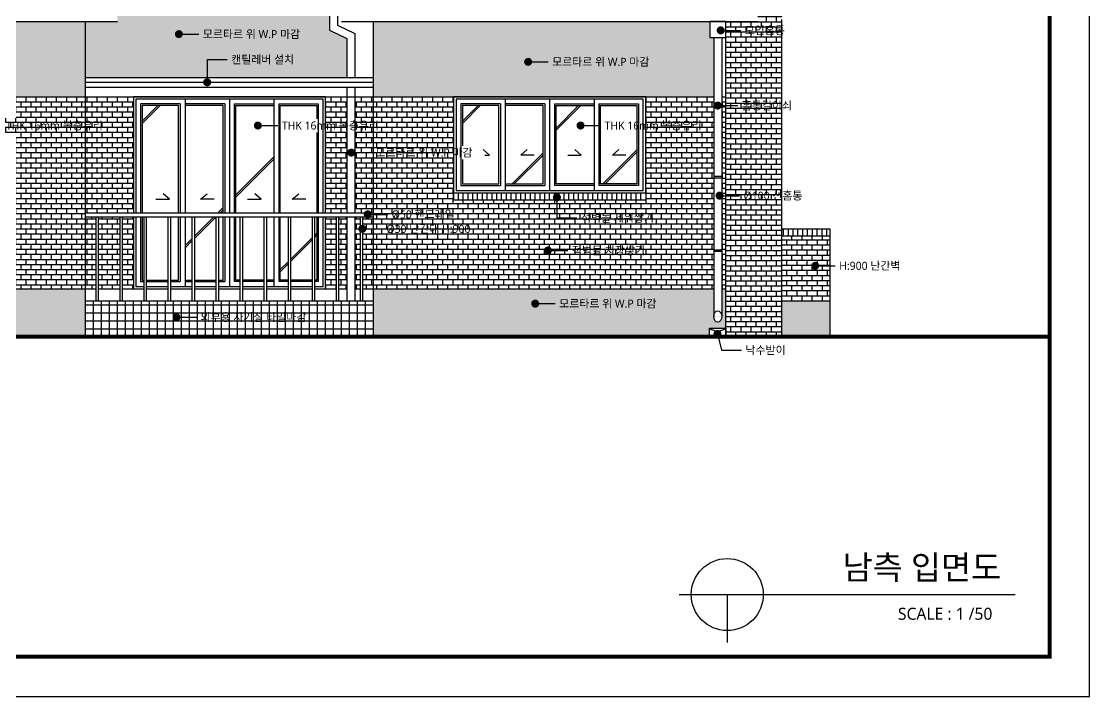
# Model space of a CAD drawing. Header units: millimetres. Extents: x 4989879 to 10076675, y 2981195 to 5990983.
# Drawn here: x 5023998 to 5037344, y 2981195 to 2989632 of the extents above; entities that cross this region are included whole.
import ezdxf
from ezdxf.enums import TextEntityAlignment as Align

# ---------------------------------------------------------------- set-up
doc = ezdxf.new("R2010")
doc.units = ezdxf.units.MM
doc.header["$LTSCALE"] = 20
for name, color, linetype in [('2-CON', 2, 'Continuous'), ('3-ETC', 3, 'Continuous'), ('4-WIN', 4, 'Continuous'), ('5-FIN', 5, 'Continuous'), ('6-TEXT', 7, 'Continuous')]:
    doc.layers.add(name, color=color, linetype=linetype)
doc.styles.get("Standard").update_dxf_attribs({"font": 'l_10646.ttf'})

msp = doc.modelspace()

# ---------------------------------------------------------------- hatches: boundary and pattern name
at = {"layer": '3-ETC'}
h = msp.add_hatch(dxfattribs=at)
h.set_pattern_fill('_USER', color=3, scale=60, angle=90, pattern_type=0)
h.set_pattern_definition([(90, (5029397.62, 2987400.863), (-60, 4e-15), [])])
h.paths.add_polyline_path([(5029397.62, 2987490.863), (5029397.62, 2987400.863), (5031797.62, 2987400.863), (5031797.62, 2987490.863)])
at = {"layer": '5-FIN'}
h = msp.add_hatch(dxfattribs=at)
h.set_pattern_fill('BRICK', color=5, scale=10)
h.set_pattern_definition([(0, (5032797.62, 2985690.863), (0, 63.5), []), (90, (5032797.62, 2985690.86), (-127, 8e-15), [63.5, -63.5]), (90, (5032861.12, 2985690.86), (-127, 8e-15), [-63.5, 63.5])])
h.paths.add_polyline_path([(5033497.62, 2989604.477), (5033497.62, 2989657.533), (5033497.62, 2992000.352), (5033350.387, 2992000.352, -1), (5033300.387, 2992000.352, -1), (5033350.387, 2992000.352), (5033497.62, 2992000.352), (5033497.62, 2992606.289), (5033397.62, 2992606.289), (5033397.62, 2992506.289), (5032497.62, 2992506.289), (5032497.62, 2992606.289), (5032397.62, 2992606.289), (5032397.62, 2992022.639), (5032897.62, 2992022.639), (5032897.62, 2992172.639), (5032947.62, 2992172.639), (5032947.62, 2991802.418), (5033197.62, 2991802.418), (5033197.62, 2991752.418), (5033197.62, 2989632.418), (5032797.62, 2989632.418), (5032797.62, 2989432.418), (5032797.62, 2985690.863), (5033497.62, 2985690.863), (5033497.62, 2987368.957), (5033497.62, 2988494.953)])
h.paths.add_polyline_path([(5032992.187, 2987368.96), (5033905.363, 2987368.96), (5033905.363, 2987539.028), (5032992.187, 2987539.028)], flags=9)
h.paths.add_polyline_path([(5032968.859, 2988494.957), (5033717.44, 2988494.957), (5033717.44, 2988665.024), (5032968.859, 2988665.024)], flags=9)
h.paths.add_polyline_path([(5033006.046, 2989434.413), (5033616.249, 2989434.413), (5033616.249, 2989604.48), (5033006.046, 2989604.48)], flags=9)
h.paths.add_polyline_path([(5033410.686, 2989657.536), (5034020.821, 2989657.536), (5034020.821, 2989827.401), (5033410.686, 2989827.401)], flags=9)
h = msp.add_hatch(dxfattribs=at)
h.set_pattern_fill('AR-SAND', color=5, scale=5)
h.paths.add_polyline_path([(5024797.62, 2989632.418), (5020597.62, 2989632.418), (5020597.62, 2989432.418), (5020547.62, 2989432.418), (5020547.62, 2988690.863), (5024797.62, 2988690.863)])
h.paths.add_polyline_path([(5021700.055, 2989211.941, -1), (5021750.055, 2989211.941, -1)], flags=16)
h.paths.add_polyline_path([(5027847.62, 2990112.418), (5027797.62, 2990112.418), (5027797.62, 2990312.418), (5025197.62, 2990312.418), (5025197.62, 2989632.418), (5024797.62, 2989632.418), (5024797.62, 2988930.672), (5028063.764, 2988930.672), (5028063.764, 2989416.305), (5027847.62, 2989521.838)])
h.paths.add_polyline_path([(5025990.443, 2989472.851, -1), (5025940.443, 2989472.851, -1)], flags=16)
h.paths.add_polyline_path([(5032647.62, 2989432.418), (5032597.62, 2989432.418), (5032597.62, 2989632.418), (5028397.62, 2989632.418), (5028397.62, 2988690.863), (5032647.62, 2988690.863)])
h.paths.add_polyline_path([(5030303.928, 2989126.753, -1), (5030353.928, 2989126.753, -1)], flags=16)
edge = h.paths.add_edge_path()
edge.add_line((5032647.62, 2986290.863), (5028397.62, 2986290.863))
edge.add_line((5028397.62, 2986290.863), (5028397.62, 2985690.863))
edge.add_line((5028397.62, 2985690.863), (5032594.527, 2985690.863))
edge.add_line((5032594.527, 2985690.863), (5032594.527, 2985799.452))
edge.add_line((5032594.527, 2985799.452), (5032797.62, 2985799.452))
edge.add_line((5032797.62, 2985799.452), (5032797.62, 2986290.863))
edge.add_line((5032797.62, 2986290.863), (5032747.62, 2986290.863))
edge.add_line((5032747.62, 2986290.863), (5032747.62, 2985937.302))
edge.add_ellipse((5032697.62, 2985945.68), major_axis=(0, -71.631), ratio=0.698024359, start_angle=270, end_angle=450, ccw=False)
edge.add_line((5032647.62, 2985945.68), (5032647.62, 2986290.863))
h.paths.add_polyline_path([(5030392.297, 2986105.759, -1), (5030442.297, 2986105.759, -1)], flags=16)
edge = h.paths.add_edge_path()
edge.add_line((5024797.62, 2986290.863), (5020547.62, 2986290.863))
edge.add_line((5020547.62, 2986290.863), (5020547.62, 2985937.302))
edge.add_ellipse((5020497.62, 2985945.68), major_axis=(0, -71.631), ratio=0.698024359, start_angle=270, end_angle=450, ccw=False)
edge.add_line((5020447.62, 2985945.68), (5020447.62, 2986290.863))
edge.add_line((5020447.62, 2986290.863), (5020397.62, 2986290.863))
edge.add_line((5020397.62, 2986290.863), (5020397.62, 2985799.452))
edge.add_line((5020397.62, 2985799.452), (5020597.62, 2985799.452))
edge.add_line((5020597.62, 2985799.452), (5020597.62, 2985690.863))
edge.add_line((5020597.62, 2985690.863), (5024797.62, 2985690.863))
edge.add_line((5024797.62, 2985690.863), (5024797.62, 2986290.863))
h.paths.add_polyline_path([(5022335.743, 2986023.504, -1), (5022385.743, 2986023.504, -1)], flags=16)
h.paths.add_polyline_path([(5034097.62, 2986140.863), (5033497.62, 2986140.863), (5033497.62, 2985690.863), (5034097.62, 2985690.863)])
h.paths.add_polyline_path([(5021996.778, 2989126.772), (5023391.981, 2989126.772), (5023391.981, 2989296.435), (5021996.778, 2989296.435)], flags=24)
h.paths.add_polyline_path([(5026590.523, 2989069.657), (5027521.199, 2989069.657), (5027521.199, 2989239.521), (5026590.523, 2989239.521)], flags=24)
h.paths.add_polyline_path([(5026237.166, 2989387.682), (5027632.369, 2989387.682), (5027632.369, 2989557.344), (5026237.166, 2989557.344)], flags=24)
h.paths.add_polyline_path([(5030600.651, 2989041.584), (5031995.854, 2989041.584), (5031995.854, 2989211.246), (5030600.651, 2989211.246)], flags=24)
h.paths.add_polyline_path([(5030689.02, 2986020.59), (5032084.222, 2986020.59), (5032084.222, 2986190.252), (5030689.02, 2986190.252)], flags=24)
h.paths.add_polyline_path([(5022632.466, 2985938.335), (5024027.668, 2985938.335), (5024027.668, 2986107.997), (5022632.466, 2986107.997)], flags=24)
h = msp.add_hatch(dxfattribs=at)
h.set_pattern_fill('BRICK', color=5, scale=10)
h.paths.add_polyline_path([(5021397.62, 2988690.863), (5020547.62, 2988690.863), (5020547.62, 2988579.049), (5020547.62, 2986290.863), (5024797.62, 2986290.863), (5024797.62, 2988245.439), (5024797.62, 2988690.863), (5023797.62, 2988690.863), (5023797.62, 2987490.863), (5023797.62, 2987400.863), (5021397.62, 2987400.863), (5021397.62, 2987490.863)])
h.paths.add_polyline_path([(5022412.49, 2986769.774, -1), (5022362.49, 2986769.774, -1)], flags=16)
h.paths.add_polyline_path([(5020447.62, 2988579.049), (5020447.62, 2988690.863), (5020397.62, 2988690.863), (5020397.62, 2986290.863), (5020447.62, 2986290.863)])
h.paths.add_polyline_path([(5022659.145, 2986684.267), (5023728.267, 2986684.267), (5023728.267, 2986854.334), (5022659.145, 2986854.334)], flags=24)
h.paths.add_polyline_path([(5022771.529, 2987091.437), (5023840.651, 2987091.437), (5023840.651, 2987261.505), (5022771.529, 2987261.505)], flags=24)
h.paths.add_polyline_path([(5023775.092, 2988245.443), (5025185.7, 2988245.443), (5025185.7, 2988415.308), (5023775.092, 2988415.308)], flags=9)
h = msp.add_hatch(dxfattribs=at)
h.set_pattern_fill('BRICK', color=5, scale=10)
h.paths.add_polyline_path([(5029397.62, 2988690.863), (5028397.62, 2988690.863), (5028397.62, 2986290.863), (5032647.62, 2986290.863), (5032647.62, 2988579.049), (5032672.243, 2988579.049, -0.227502565), (5032680.483, 2988599.049), (5032647.62, 2988599.049), (5032647.62, 2988690.863), (5031797.62, 2988690.863), (5031797.62, 2987490.863), (5031797.62, 2987400.863), (5029397.62, 2987400.863), (5029397.62, 2987490.863)])
h.paths.add_polyline_path([(5030600.738, 2986769.774, -1), (5030550.738, 2986769.774, -1)], flags=16)
h.paths.add_polyline_path([(5030847.393, 2986684.267), (5031916.515, 2986684.267), (5031916.515, 2986854.334), (5030847.393, 2986854.334)], flags=24)
h.paths.add_polyline_path([(5030959.777, 2987091.437), (5032028.899, 2987091.437), (5032028.899, 2987261.505), (5030959.777, 2987261.505)], flags=24)
h.paths.add_polyline_path([(5031255.619, 2988245.443), (5032666.227, 2988245.443), (5032666.227, 2988415.308), (5031255.619, 2988415.308)], flags=25)
h.paths.add_polyline_path([(5027223.839, 2988245.443), (5028634.448, 2988245.443), (5028634.448, 2988415.308), (5027223.839, 2988415.308)], flags=9)
h.paths.add_polyline_path([(5028596.593, 2987135.858), (5029560.512, 2987135.858), (5029560.512, 2987305.52), (5028596.593, 2987305.52)], flags=24)
h.paths.add_polyline_path([(5028529.876, 2986954.759), (5029807.174, 2986954.759), (5029807.174, 2987124.421), (5028529.876, 2987124.421)], flags=24)
h.paths.add_polyline_path([(5028391.164, 2987907.58), (5029786.367, 2987907.58), (5029786.367, 2988077.242), (5028391.164, 2988077.242)], flags=9)
h = msp.add_hatch(dxfattribs=at)
h.set_pattern_fill('BRICK', color=5, scale=10)
h.paths.add_polyline_path([(5032797.62, 2988580.463), (5032747.62, 2988580.463), (5032747.62, 2987454.467), (5032797.62, 2987454.467)])
h.paths.add_polyline_path([(5032797.62, 2988690.863), (5032747.62, 2988690.863), (5032747.62, 2988580.463), (5032797.62, 2988580.463)])
h.paths.add_polyline_path([(5032797.62, 2987454.467), (5032747.62, 2987454.467), (5032747.62, 2986290.863), (5032797.62, 2986290.863)])
h = msp.add_hatch(dxfattribs=at)
h.set_pattern_fill('_USER', color=5, scale=60, angle=90, pattern_type=0)
h.set_pattern_definition([(90, (0, 0), (-60, 4e-15), [])])
h.paths.add_polyline_path([(5034097.62, 2987040.863), (5033497.62, 2987040.863), (5033497.62, 2986950.863), (5034097.62, 2986950.863)])
h = msp.add_hatch(dxfattribs=at)
h.set_pattern_fill('BRICK', color=5, scale=10)
h.set_pattern_definition([(0, (5033497.62, 2986140.863), (0, 63.5), []), (90, (5033497.62, 2986140.86), (-127, 8e-15), [63.5, -63.5]), (90, (5033561.12, 2986140.86), (-127, 8e-15), [-63.5, 63.5])])
h.paths.add_polyline_path([(5034097.62, 2986950.863), (5033497.62, 2986950.863), (5033497.62, 2986140.863), (5034097.62, 2986140.863), (5034097.62, 2986578.249), (5033939.859, 2986578.249, -1), (5033889.859, 2986578.249, -1), (5033939.859, 2986578.249), (5034097.62, 2986578.249)])
h = msp.add_hatch(dxfattribs=at)
h.set_pattern_fill('_USER', color=5, scale=100, double=1, pattern_type=0)
h.set_pattern_definition([(0, (5024797.62, 2985690.86), (0, 100), []), (90, (5024797.62, 2985690.86), (-100, 6e-15), [])])
h.paths.add_polyline_path([(5028397.62, 2985690.863), (5028397.62, 2986140.863), (5024797.62, 2986140.863), (5024797.62, 2985690.863)])
h.paths.add_polyline_path([(5025910.847, 2985936.221, -1), (5025960.847, 2985936.221, -1)], flags=16)
h.paths.add_polyline_path([(5026207.503, 2985850.714), (5027735.543, 2985850.714), (5027735.543, 2986020.782), (5026207.503, 2986020.782)], flags=24)
at = {"layer": '6-TEXT'}
h = msp.add_hatch(dxfattribs=at)
h.set_pattern_fill('BRICK', color=5, scale=10)
h.paths.add_polyline_path([(5025397.62, 2988690.863), (5024797.62, 2988690.863), (5024797.62, 2987240.863), (5025397.62, 2987240.863)])
h.paths.add_polyline_path([(5028063.764, 2988690.863), (5027797.62, 2988690.863), (5027797.62, 2987240.863), (5028063.764, 2987240.863)])
h.paths.add_polyline_path([(5028397.62, 2988690.863), (5028163.764, 2988690.863), (5028163.764, 2987240.863), (5028309.655, 2987240.863, -0.339343023), (5028340.085, 2987240.863), (5028397.62, 2987240.863)])
h.paths.add_polyline_path([(5023775.092, 2988245.443), (5025185.7, 2988245.443), (5025185.7, 2988415.308), (5023775.092, 2988415.308)], flags=9)
h.paths.add_polyline_path([(5027223.839, 2988245.443), (5028634.448, 2988245.443), (5028634.448, 2988415.308), (5027223.839, 2988415.308)], flags=9)
h = msp.add_hatch(dxfattribs=at)
h.set_pattern_fill('BRICK', color=5, scale=10)
h.paths.add_polyline_path([(5028397.62, 2987039.928), (5028283.153, 2987039.928, -0.357978443), (5028263.016, 2987015.405), (5028263.016, 2986290.863), (5028397.62, 2986290.863)])
h.paths.add_polyline_path([(5028397.62, 2987190.863), (5028263.016, 2987190.863), (5028263.016, 2987064.45, -0.357978443), (5028283.153, 2987039.928), (5028397.62, 2987039.928)])
h.paths.add_polyline_path([(5028233.016, 2987190.863), (5028163.764, 2987190.863), (5028163.764, 2986290.863), (5028233.016, 2986290.863)])
h.paths.add_polyline_path([(5028063.764, 2987190.863), (5027963.016, 2987190.863), (5027963.016, 2986290.863), (5028063.764, 2986290.863)])
h.paths.add_polyline_path([(5027933.016, 2987190.863), (5027797.62, 2987190.863), (5027797.62, 2986290.863), (5027933.016, 2986290.863)])
h.paths.add_polyline_path([(5025397.62, 2987190.863), (5025263.016, 2987190.863), (5025263.016, 2986290.863), (5025397.62, 2986290.863)])
h.paths.add_polyline_path([(5025233.016, 2987190.863), (5024963.016, 2987190.863), (5024963.016, 2986290.863), (5025233.016, 2986290.863)])
h.paths.add_polyline_path([(5024933.016, 2987190.863), (5024797.62, 2987190.863), (5024797.62, 2986290.863), (5024933.016, 2986290.863)])

# ---------------------------------------------------------------- linework, layer by layer
at = {"layer": '2-CON'}
for p, q in [((5019997.62, 2989632.418), (5025197.62, 2989632.418)), ((5024797.62, 2987240.863), (5024797.62, 2989632.418)), ((5027997.62, 2989632.418), (5033197.62, 2989632.418)), ((5028397.62, 2985690.863), (5028397.62, 2989632.418)), ((5032797.62, 2985690.863), (5032797.62, 2989632.418)), ((5024797.62, 2985690.863), (5024797.62, 2988245.439)), ((5036843.621, 2985690.863), (5016843.621, 2985690.863))]:
    msp.add_line(p, q, dxfattribs=at)
at = {"layer": '2-CON', "const_width": 50}
msp.add_lwpolyline([(5016843.621, 2985690.863), (5036843.621, 2985690.863)], dxfattribs=at)
at = {"layer": '3-ETC'}
for p, q in [((5027847.62, 2990112.418), (5027847.62, 2989521.838)), ((5027947.62, 2990112.418), (5027947.62, 2989584.295)), ((5027847.62, 2989521.838), (5028063.764, 2989416.305)), ((5027947.62, 2989584.295), (5028163.764, 2989478.762)), ((5028063.764, 2989416.305), (5028063.764, 2988930.672)), ((5028163.764, 2989478.762), (5028163.764, 2988930.672)), ((5032647.62, 2989432.418), (5032647.62, 2985945.68)), ((5032747.62, 2989432.418), (5032747.62, 2985945.68)), ((5028063.764, 2988810.672), (5028063.764, 2987240.863)), ((5028163.764, 2988810.672), (5028163.764, 2987240.863)), ((5032647.62, 2988599.049), (5032747.62, 2988599.049)), ((5032647.62, 2988579.049), (5032747.62, 2988579.049)), ((5029848.128, 2987962.319), (5029767.652, 2988029.775)), ((5029786.363, 2987962.319), (5029848.128, 2987962.319)), ((5030237.112, 2987962.319), (5030317.587, 2988029.775)), ((5030405.855, 2987962.319), (5030237.112, 2987962.319)), ((5030824.256, 2987962.319), (5030993, 2987962.319)), ((5030993, 2987962.319), (5030912.524, 2988029.775)), ((5031381.984, 2987962.319), (5031462.459, 2988029.775)), ((5031550.727, 2987962.319), (5031381.984, 2987962.319)), ((5032647.62, 2987699.049), (5032747.62, 2987699.049)), ((5032647.62, 2987679.049), (5032747.62, 2987679.049)), ((5025679.384, 2987409.944), (5025848.128, 2987409.944)), ((5025848.128, 2987409.944), (5025767.652, 2987477.4)), ((5026237.112, 2987409.944), (5026317.587, 2987477.4)), ((5026405.855, 2987409.944), (5026237.112, 2987409.944)), ((5026824.256, 2987409.944), (5026993, 2987409.944)), ((5026993, 2987409.944), (5026912.524, 2987477.4)), ((5027381.984, 2987409.944), (5027462.459, 2987477.4)), ((5027550.727, 2987409.944), (5027381.984, 2987409.944)), ((5029397.62, 2987490.863), (5029397.62, 2987400.863)), ((5029397.62, 2987400.863), (5031797.62, 2987400.863)), ((5031797.62, 2987490.863), (5031797.62, 2987400.863)), ((5024797.62, 2987240.863), (5028397.62, 2987240.863)), ((5024797.62, 2987190.863), (5028397.62, 2987190.863)), ((5024933.016, 2986140.863), (5024933.016, 2987190.863)), ((5024963.016, 2986140.863), (5024963.016, 2987190.863)), ((5025233.016, 2986140.863), (5025233.016, 2987190.863)), ((5025263.016, 2986140.863), (5025263.016, 2987190.863)), ((5025533.016, 2986140.863), (5025533.016, 2987190.863)), ((5025563.016, 2986140.863), (5025563.016, 2987190.863)), ((5025833.016, 2986140.863), (5025833.016, 2987190.863)), ((5025863.016, 2986140.863), (5025863.016, 2987190.863)), ((5026133.016, 2986140.863), (5026133.016, 2987190.863)), ((5026163.016, 2986140.863), (5026163.016, 2987190.863)), ((5026433.016, 2986140.863), (5026433.016, 2987190.863)), ((5026463.016, 2986140.863), (5026463.016, 2987190.863)), ((5026733.016, 2986140.863), (5026733.016, 2987190.863)), ((5026763.016, 2986140.863), (5026763.016, 2987190.863)), ((5027033.016, 2986140.863), (5027033.016, 2987190.863)), ((5027063.016, 2986140.863), (5027063.016, 2987190.863)), ((5027333.016, 2986140.863), (5027333.016, 2987190.863)), ((5027363.016, 2986140.863), (5027363.016, 2987190.863)), ((5027633.016, 2986140.863), (5027633.016, 2987190.863)), ((5027663.016, 2986140.863), (5027663.016, 2987190.863)), ((5027933.016, 2986140.863), (5027933.016, 2987190.863)), ((5027963.016, 2986140.863), (5027963.016, 2987190.863)), ((5028063.764, 2987190.863), (5028063.764, 2986140.863)), ((5028163.764, 2987190.863), (5028163.764, 2986140.863)), ((5028233.016, 2986140.863), (5028233.016, 2987190.863)), ((5028263.016, 2986140.863), (5028263.016, 2987190.863)), ((5033497.62, 2987040.863), (5034097.62, 2987040.863)), ((5034097.62, 2987040.863), (5034097.62, 2986140.863)), ((5033497.62, 2986950.863), (5034097.62, 2986950.863)), ((5032647.62, 2986779.049), (5032747.62, 2986779.049)), ((5032647.62, 2986759.049), (5032747.62, 2986759.049)), ((5033497.62, 2986140.863), (5034097.62, 2986140.863)), ((5034097.62, 2986140.863), (5034097.62, 2985690.863))]:
    msp.add_line(p, q, dxfattribs=at)
for points in [[(5032797.62, 2989632.418), (5032597.62, 2989632.418), (5032597.62, 2989432.418), (5032797.62, 2989432.418)], [(5032797.62, 2985690.863), (5032594.527, 2985690.863), (5032594.527, 2985799.452), (5032797.62, 2985799.452)]]:
    msp.add_lwpolyline(points, close=True, dxfattribs=at)
msp.add_arc((5032696.073, 2985925.411), 161.794, 231.1246005, 308.8753995, dxfattribs=at)
msp.add_ellipse((5032697.62, 2985945.68), major_axis=(0, -71.631), ratio=0.698024359, dxfattribs=at)
at = {"layer": '4-WIN'}
for p, q in [((5027797.62, 2988690.863), (5025397.62, 2988690.863)), ((5025397.62, 2988690.863), (5025397.62, 2987240.863)), ((5027767.62, 2988660.863), (5025427.62, 2988660.863)), ((5025427.62, 2988660.863), (5025427.62, 2987240.863)), ((5025982.62, 2988600.863), (5025487.62, 2988600.863)), ((5025487.62, 2988600.863), (5025487.62, 2987240.863)), ((5025982.62, 2988600.863), (5025982.62, 2987240.863)), ((5026042.62, 2988660.863), (5026042.62, 2987240.863)), ((5026537.62, 2988600.863), (5026042.62, 2988600.863)), ((5026537.62, 2988600.863), (5026537.62, 2987240.863)), ((5026597.62, 2988660.863), (5026597.62, 2987240.863)), ((5026657.62, 2988600.863), (5027152.62, 2988600.863)), ((5026657.62, 2988600.863), (5026657.62, 2987240.863)), ((5027152.62, 2988660.863), (5027152.62, 2987240.863)), ((5027212.62, 2988600.863), (5027707.62, 2988600.863)), ((5027212.62, 2988600.863), (5027212.62, 2987240.863)), ((5027707.62, 2988600.863), (5027707.62, 2987240.863)), ((5027767.62, 2987240.863), (5027767.62, 2988660.863)), ((5027797.62, 2987240.863), (5027797.62, 2988690.863)), ((5031797.62, 2988690.863), (5029397.62, 2988690.863)), ((5029397.62, 2988690.863), (5029397.62, 2987490.863)), ((5031767.62, 2988660.863), (5029427.62, 2988660.863)), ((5029427.62, 2988660.863), (5029427.62, 2987520.863)), ((5029982.62, 2988600.863), (5029487.62, 2988600.863)), ((5029487.62, 2988600.863), (5029487.62, 2987580.863)), ((5029982.62, 2988600.863), (5029982.62, 2987580.863)), ((5030042.62, 2988660.863), (5030042.62, 2987520.863)), ((5030537.62, 2988600.863), (5030042.62, 2988600.863)), ((5030537.62, 2988600.863), (5030537.62, 2987580.863)), ((5030597.62, 2988660.863), (5030597.62, 2987520.863)), ((5030657.62, 2988600.863), (5031152.62, 2988600.863)), ((5030657.62, 2988600.863), (5030657.62, 2987580.863)), ((5031152.62, 2988660.863), (5031152.62, 2987520.863)), ((5031212.62, 2988600.863), (5031707.62, 2988600.863)), ((5031212.62, 2988600.863), (5031212.62, 2987580.863)), ((5031707.62, 2988600.863), (5031707.62, 2987580.863)), ((5031767.62, 2987520.863), (5031767.62, 2988660.863)), ((5031797.62, 2987490.863), (5031797.62, 2988690.863)), ((5029427.62, 2987520.863), (5031767.62, 2987520.863)), ((5029487.62, 2987580.863), (5029982.62, 2987580.863)), ((5030042.62, 2987580.863), (5030537.62, 2987580.863)), ((5031152.62, 2987580.863), (5030657.62, 2987580.863)), ((5031707.62, 2987580.863), (5031212.62, 2987580.863)), ((5029397.62, 2987490.863), (5031797.62, 2987490.863)), ((5025397.62, 2987190.863), (5025397.62, 2986290.863)), ((5025427.62, 2987190.863), (5025427.62, 2986320.863)), ((5025487.62, 2987190.863), (5025487.62, 2986380.863)), ((5025982.62, 2987190.863), (5025982.62, 2986380.863)), ((5026042.62, 2987190.863), (5026042.62, 2986320.863)), ((5026537.62, 2987190.863), (5026537.62, 2986380.863)), ((5026597.62, 2987190.863), (5026597.62, 2986320.863)), ((5026657.62, 2987190.863), (5026657.62, 2986380.863)), ((5027152.62, 2987190.863), (5027152.62, 2986320.863)), ((5027212.62, 2987190.863), (5027212.62, 2986380.863)), ((5027707.62, 2987190.863), (5027707.62, 2986380.863)), ((5027767.62, 2986320.863), (5027767.62, 2987190.863)), ((5027797.62, 2986290.863), (5027797.62, 2987190.863)), ((5025427.62, 2986320.863), (5025533.016, 2986320.863)), ((5025487.62, 2986380.863), (5025533.016, 2986380.863)), ((5025563.016, 2986380.863), (5025833.016, 2986380.863)), ((5025563.016, 2986320.863), (5025833.016, 2986320.863)), ((5025863.016, 2986380.863), (5025982.62, 2986380.863)), ((5025863.016, 2986320.863), (5026133.016, 2986320.863)), ((5026042.62, 2986380.863), (5026133.016, 2986380.863)), ((5026163.016, 2986380.863), (5026433.016, 2986380.863)), ((5026163.016, 2986320.863), (5026433.016, 2986320.863)), ((5026463.016, 2986380.863), (5026537.62, 2986380.863)), ((5026463.016, 2986320.863), (5026733.016, 2986320.863)), ((5026733.016, 2986380.863), (5026657.62, 2986380.863)), ((5027033.016, 2986380.863), (5026763.016, 2986380.863)), ((5026763.016, 2986320.863), (5027033.016, 2986320.863)), ((5027152.62, 2986380.863), (5027063.016, 2986380.863)), ((5027063.016, 2986320.863), (5027333.016, 2986320.863)), ((5027333.016, 2986380.863), (5027212.62, 2986380.863)), ((5027633.016, 2986380.863), (5027363.016, 2986380.863)), ((5027363.016, 2986320.863), (5027633.016, 2986320.863)), ((5027707.62, 2986380.863), (5027663.016, 2986380.863)), ((5027663.016, 2986320.863), (5027767.62, 2986320.863)), ((5025397.62, 2986290.863), (5025533.016, 2986290.863)), ((5025563.016, 2986290.863), (5025833.016, 2986290.863)), ((5025863.016, 2986290.863), (5026133.016, 2986290.863)), ((5026163.016, 2986290.863), (5026433.016, 2986290.863)), ((5026463.016, 2986290.863), (5026733.016, 2986290.863)), ((5026763.016, 2986290.863), (5027033.016, 2986290.863)), ((5027063.016, 2986290.863), (5027333.016, 2986290.863)), ((5027363.016, 2986290.863), (5027633.016, 2986290.863)), ((5027663.016, 2986290.863), (5027797.62, 2986290.863))]:
    msp.add_line(p, q, dxfattribs=at)
at = {"layer": '5-FIN'}
for p, q in [((5024797.62, 2988930.672), (5028397.62, 2988930.672)), ((5024797.62, 2988870.672), (5028397.62, 2988870.672)), ((5024797.62, 2988810.672), (5028397.62, 2988810.672)), ((5025962.62, 2988580.863), (5025507.62, 2988580.863)), ((5025507.62, 2988580.863), (5025507.62, 2987240.863)), ((5025507.62, 2988385.954), (5025702.529, 2988580.863)), ((5025507.62, 2988357.67), (5025730.813, 2988580.863)), ((5025962.62, 2987240.863), (5025962.62, 2988580.863)), ((5026517.62, 2988580.863), (5026042.62, 2988580.863)), ((5026517.62, 2987240.863), (5026517.62, 2988580.863)), ((5026677.62, 2988580.863), (5027152.62, 2988580.863)), ((5026677.62, 2987240.863), (5026677.62, 2988580.863)), ((5027232.62, 2988580.863), (5027687.62, 2988580.863)), ((5027232.62, 2987240.863), (5027232.62, 2988580.863)), ((5027687.62, 2988580.863), (5027687.62, 2988415.304)), ((5029962.62, 2988580.863), (5029507.62, 2988580.863)), ((5029507.62, 2988580.863), (5029507.62, 2988077.239)), ((5029507.62, 2988385.954), (5029702.529, 2988580.863)), ((5029507.62, 2988357.67), (5029730.813, 2988580.863)), ((5029962.62, 2987600.863), (5029962.62, 2988580.863)), ((5030517.62, 2988580.863), (5030042.62, 2988580.863)), ((5030517.62, 2987600.863), (5030517.62, 2988580.863)), ((5030677.62, 2987600.863), (5030677.62, 2988580.863)), ((5030677.62, 2988580.863), (5031152.62, 2988580.863)), ((5030677.62, 2988299.766), (5030958.717, 2988580.863)), ((5030677.62, 2988271.482), (5030987.002, 2988580.863)), ((5031232.62, 2987600.863), (5031232.62, 2988580.863)), ((5031232.62, 2988580.863), (5031687.62, 2988580.863)), ((5031687.62, 2988580.863), (5031687.62, 2987600.863)), ((5027687.62, 2988245.439), (5027687.62, 2987240.863)), ((5026677.62, 2987465.765), (5027152.62, 2987940.765)), ((5026677.62, 2987437.481), (5027152.62, 2987912.481)), ((5029507.62, 2987907.576), (5029507.62, 2987600.863)), ((5030127.621, 2987600.863), (5030517.62, 2987990.862)), ((5030155.906, 2987600.863), (5030517.62, 2987962.577)), ((5031262.851, 2987600.863), (5031687.62, 2988025.632)), ((5031291.135, 2987600.863), (5031687.62, 2987997.348)), ((5029507.62, 2987600.863), (5029962.62, 2987600.863)), ((5030042.62, 2987600.863), (5030517.62, 2987600.863)), ((5031152.62, 2987600.863), (5030677.62, 2987600.863)), ((5031687.62, 2987600.863), (5031232.62, 2987600.863)), ((5026452.718, 2987240.863), (5026517.62, 2987305.765)), ((5026481.002, 2987240.863), (5026517.62, 2987277.481)), ((5025507.62, 2987190.863), (5025507.62, 2986400.863)), ((5025962.62, 2986400.863), (5025962.62, 2987190.863)), ((5026163.016, 2986951.161), (5026402.718, 2987190.863)), ((5026163.016, 2986922.877), (5026431.002, 2987190.863)), ((5026517.62, 2986380.863), (5026517.62, 2987190.863)), ((5026677.62, 2986400.863), (5026677.62, 2987190.863)), ((5027232.62, 2986400.863), (5027232.62, 2987190.863)), ((5027687.62, 2987190.863), (5027687.62, 2986400.863)), ((5027663.016, 2986963.248), (5027687.62, 2986987.852)), ((5026042.62, 2986830.765), (5026133.016, 2986921.161)), ((5026042.62, 2986802.481), (5026133.016, 2986892.877)), ((5027363.016, 2986663.248), (5027633.016, 2986933.248)), ((5027363.016, 2986634.963), (5027633.016, 2986904.963)), ((5027663.016, 2986934.963), (5027687.62, 2986959.568)), ((5027232.62, 2986532.852), (5027333.016, 2986633.248)), ((5027232.62, 2986504.568), (5027333.016, 2986604.963)), ((5025507.62, 2986400.863), (5025533.016, 2986400.863)), ((5025563.016, 2986400.863), (5025833.016, 2986400.863)), ((5025863.016, 2986400.863), (5025962.62, 2986400.863)), ((5026042.62, 2986400.863), (5026133.016, 2986400.863)), ((5026163.016, 2986400.863), (5026433.016, 2986400.863)), ((5026463.016, 2986400.863), (5026517.62, 2986400.863)), ((5026733.016, 2986400.863), (5026677.62, 2986400.863)), ((5027033.016, 2986400.863), (5026763.016, 2986400.863)), ((5027152.62, 2986400.863), (5027063.016, 2986400.863)), ((5027333.016, 2986400.863), (5027232.62, 2986400.863)), ((5027633.016, 2986400.863), (5027363.016, 2986400.863)), ((5027687.62, 2986400.863), (5027663.016, 2986400.863))]:
    msp.add_line(p, q, dxfattribs=at)
at = {"layer": '6-TEXT'}
for p, q in [((5033497.62, 2989604.477), (5033497.62, 2989657.533)), ((5032734.391, 2989519.92), (5032984.391, 2989519.92)), ((5033497.62, 2988494.953), (5033497.62, 2989604.477)), ((5025965.443, 2989472.851), (5026215.443, 2989472.851)), ((5026318.834, 2989154.994), (5026568.834, 2989154.994)), ((5026318.834, 2989154.994), (5026318.834, 2988870.672)), ((5030328.928, 2989126.753), (5030578.928, 2989126.753)), ((5020547.62, 2988690.863), (5032647.62, 2988690.863)), ((5032697.203, 2988580.463), (5032947.203, 2988580.463)), ((5032747.62, 2988690.863), (5032797.62, 2988690.863)), ((5033497.62, 2987368.957), (5033497.62, 2988494.953)), ((5026952.15, 2988330.916), (5027202.15, 2988330.916)), ((5030983.93, 2988330.916), (5031233.93, 2988330.916)), ((5028119.441, 2987992.749), (5028369.441, 2987992.749)), ((5030688.122, 2987432.901), (5030688.122, 2987176.944)), ((5032720.532, 2987454.467), (5032970.532, 2987454.467)), ((5033497.62, 2985690.863), (5033497.62, 2987368.957)), ((5028324.87, 2987221.026), (5028574.87, 2987221.026)), ((5030688.122, 2987176.944), (5030938.122, 2987176.944)), ((5028258.153, 2987039.928), (5028508.153, 2987039.928)), ((5030575.738, 2986769.774), (5030825.738, 2986769.774)), ((5033914.859, 2986578.249), (5034164.859, 2986578.249)), ((5020547.62, 2986290.863), (5024797.62, 2986290.863)), ((5024797.62, 2986290.863), (5024933.016, 2986290.863)), ((5024963.016, 2986290.863), (5025233.016, 2986290.863)), ((5025263.016, 2986290.863), (5025533.016, 2986290.863)), ((5025563.016, 2986290.863), (5025833.016, 2986290.863)), ((5025863.016, 2986290.863), (5026133.016, 2986290.863)), ((5026163.016, 2986290.863), (5026433.016, 2986290.863)), ((5026463.016, 2986290.863), (5026733.016, 2986290.863)), ((5026763.016, 2986290.863), (5027033.016, 2986290.863)), ((5027063.016, 2986290.863), (5027333.016, 2986290.863)), ((5027363.016, 2986290.863), (5027633.016, 2986290.863)), ((5027663.016, 2986290.863), (5027933.016, 2986290.863)), ((5027963.016, 2986290.863), (5028063.764, 2986290.863)), ((5028163.764, 2986290.863), (5028233.016, 2986290.863)), ((5028263.016, 2986290.863), (5028397.62, 2986290.863)), ((5028397.62, 2986290.863), (5032647.62, 2986290.863)), ((5032747.62, 2986290.863), (5032797.62, 2986290.863)), ((5024797.62, 2986140.863), (5028397.62, 2986140.863)), ((5030417.297, 2986105.759), (5030667.297, 2986105.759)), ((5025935.847, 2985936.221), (5026185.847, 2985936.221)), ((5032693.751, 2985727.636), (5032743.793, 2985524.633)), ((5032743.793, 2985524.633), (5032993.793, 2985524.633)), ((5032215.768, 2982470.863), (5036413.027, 2982470.863)), ((5032815.768, 2982470.863), (5032815.768, 2981870.863))]:
    msp.add_line(p, q, dxfattribs=at)
msp.add_lwpolyline([(5016343.621, 2981195.185), (5037343.621, 2981195.185), (5037343.621, 2996045.185), (5016343.621, 2996045.185)], close=True, dxfattribs=at)
at = {"layer": '6-TEXT', "const_width": 50}
msp.add_lwpolyline([(5016843.621, 2981695.185), (5036843.621, 2981695.185), (5036843.621, 2995545.185), (5016843.621, 2995545.185)], close=True, dxfattribs=at)
for points in [[(5025940.443, 2989472.851, 1), (5025990.443, 2989472.851, 1)], [(5032709.391, 2989519.92, 1), (5032759.391, 2989519.92, 1)], [(5030303.928, 2989126.753, 1), (5030353.928, 2989126.753, 1)], [(5026293.834, 2988870.672, 1), (5026343.834, 2988870.672, 1)], [(5032672.203, 2988580.463, 1), (5032722.203, 2988580.463, 1)], [(5026927.15, 2988330.916, 1), (5026977.15, 2988330.916, 1)], [(5030958.93, 2988330.916, 1), (5031008.93, 2988330.916, 1)], [(5028094.441, 2987992.749, 1), (5028144.441, 2987992.749, 1)], [(5032695.532, 2987454.467, 1), (5032745.532, 2987454.467, 1)], [(5030663.122, 2987432.901, 1), (5030713.122, 2987432.901, 1)], [(5028299.87, 2987221.026, 1), (5028349.87, 2987221.026, 1)], [(5028233.153, 2987039.928, 1), (5028283.153, 2987039.928, 1)], [(5030550.738, 2986769.774, 1), (5030600.738, 2986769.774, 1)], [(5033889.859, 2986578.249, 1), (5033939.859, 2986578.249, 1)], [(5030392.297, 2986105.759, 1), (5030442.297, 2986105.759, 1)], [(5025910.847, 2985936.221, 1), (5025960.847, 2985936.221, 1)], [(5032668.751, 2985727.636, 1), (5032718.751, 2985727.636, 1)]]:
    msp.add_lwpolyline(points, format="xyb", close=True, dxfattribs=at)
at = {"layer": '6-TEXT'}
msp.add_circle((5032815.768, 2982470.863), 450, dxfattribs=at)

# ---------------------------------------------------------------- texts
for s, p in [('모르타르 위 W.P 마감', (5026265.443, 2989422.851)), ('모임홈통', (5033034.391, 2989469.92)), ('캔틸레버 설치', (5026618.834, 2989104.994)), ('모르타르 위 W.P 마감', (5030628.928, 2989076.753)), ('홈통걸이쇠', (5032997.203, 2988530.463)), ('THK 16mm 복층유리', (5023803.403, 2988280.916)), ('THK 16mm 복층유리', (5027252.15, 2988280.916)), ('THK 16mm 복층유리', (5031283.93, 2988280.916)), ('모르타르 위 W.P 마감', (5028419.441, 2987942.749)), ('%%C100 선홈통', (5033020.532, 2987404.467)), ('%%C50 핸드레일', (5028624.87, 2987171.026)), ('적벽돌 세워쌓기', (5030988.122, 2987126.944)), ('%%C30 난간대 H:900', (5028558.153, 2986989.928)), ('적벽돌 치장쌓기', (5030875.738, 2986719.774)), ('H:900 난간벽', (5034214.859, 2986528.249)), ('모르타르 위 W.P 마감', (5030717.297, 2986055.759)), ('외부용 자기질 타일마감', (5026235.847, 2985886.221)), ('낙수받이', (5033043.793, 2985474.633))]:
    msp.add_text(s, height=100, dxfattribs=at).set_placement(p)
for s, height, p in [('남측 입면도', 300, (5035248.296, 2982814.261)), ('SCALE : 1 /50', 150, (5035538.622, 2982230.624))]:
    msp.add_text(s, height=height, dxfattribs=at).set_placement(p, align=Align.MIDDLE)

doc.saveas('drawing.dxf')
